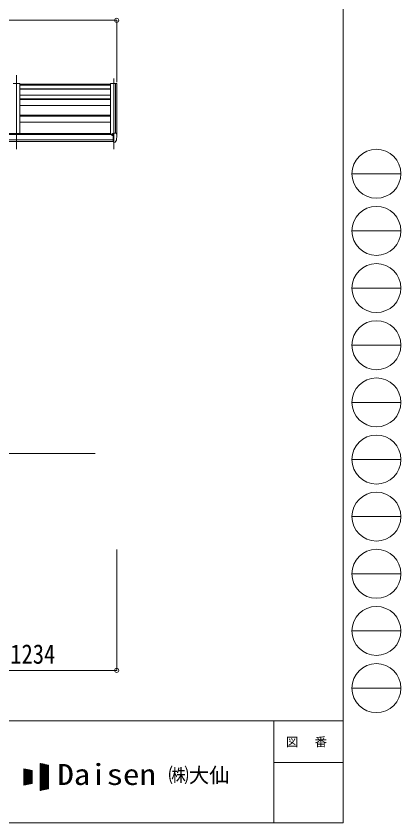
# Model space of a CAD drawing. Units: millimetres at full size; details may follow other scales. Extents: x -8385 to 8479, y -5853 to 5787.
# Drawn here: x 5651 to 8479, y -5853 to 75 of the extents above; entities that cross this region are included whole.
import ezdxf
from ezdxf.enums import TextEntityAlignment as Align

# ---------------------------------------------------------------- set-up
doc = ezdxf.new("R2010")
doc.units = ezdxf.units.MM
doc.header["$LTSCALE"] = 30
doc.header["$PDMODE"] = 32
doc.header["$PDSIZE"] = 30
for name, color, linetype, lineweight in [('0-0_0', 7, 'Continuous', 9), ('0-1_本体', 4, 'Continuous', 9), ('0-2_部品', 7, 'Continuous', 9), ('0-8_PARTS2', 2, 'Continuous', 9), ('0-A_寸法', 6, 'Continuous', 9), ('F-0_240', 7, 'Continuous', 9)]:
    doc.layers.add(name, color=color, linetype=linetype, lineweight=lineweight)
doc.styles.add('ＭＳ ゴシック', font='')
doc.styles.get('ＭＳ ゴシック').set_extended_font_data('MS Gothic')

msp = doc.modelspace()

# ---------------------------------------------------------------- linework, layer by layer
at = {"layer": '0-0_0'}
msp.add_line((5195.58, -3139.42), (6232.08, -3139.42), dxfattribs=at)
at = {"layer": '0-1_本体'}
for p, q in [((5679.08, -419.35), (5629.08, -419.35)), ((5679.08, -419.35), (5679.08, -786.94)), ((6345.08, -424.84), (5679.08, -424.84)), ((6345.08, -431.91), (5679.08, -431.91)), ((6345.08, -458.04), (5679.08, -458.04)), ((6345.08, -460.6), (5679.08, -460.6)), ((6345.08, -418.75), (6345.08, -793.47)), ((6381.01, -418.95), (6380.38, -420.57)), ((6381.08, -418.84), (6381.08, -783.66)), ((6389.14, -419.17), (6381.3, -418.76)), ((6390.08, -420.06), (6390.09, -790.21)), ((6345.08, -505.34), (5679.08, -505.34)), ((6345.08, -532.31), (5679.08, -532.31)), ((6345.08, -537.26), (5679.08, -537.26)), ((6345.08, -581.45), (5679.08, -581.45)), ((6345.08, -653.25), (5679.08, -653.25)), ((6345.08, -660.05), (5679.08, -660.05)), ((6345.08, -703.6), (5679.08, -703.6)), ((6363.58, -793.47), (648.58, -793.47)), ((6340.08, -786.94), (672.08, -786.94)), ((6340.08, -793.47), (6340.08, -786.94)), ((648.58, -834.87), (6363.58, -834.87)), ((6363.58, -846.72), (648.58, -846.64))]:
    msp.add_line(p, q, dxfattribs=at)
msp.add_lwpolyline([(6380.38, -783.66), (6380.38, -418.75), (6345.08, -418.75)], dxfattribs=at)
msp.add_circle((6356.11, -798.58), 3, dxfattribs=at)
for centre, radius, start, end in [((6381.29, -419.06), 0.301, 87.13321, 158.93673), ((6389.08, -420.17), 1, 6.67014, 87)]:
    msp.add_arc(centre, radius, start, end, dxfattribs=at)
at = {"layer": '0-2_部品'}
for p, q in [((6353.58, -789.51), (6353.58, -793.47)), ((6368.58, -788.35), (6354.58, -788.41)), ((6358.08, -788.39), (6358.08, -786.5)), ((6358.58, -798.58), (6358.28, -798.58)), ((6359.11, -798.58), (6358.58, -798.58)), ((6358.91, -786.08), (6368.58, -785.36)), ((6363.58, -793.4), (6370.08, -793)), ((6368.58, -784.58), (6370.08, -784.58)), ((6368.58, -784.58), (6368.58, -790.75)), ((6370.08, -852.16), (6370.08, -783.66)), ((6385.17, -784.23), (6389.24, -790.04)), ((6392.08, -793.04), (6392.08, -793.66)), ((6363.58, -848.97), (6369.08, -848.97)), ((6369.58, -849.97), (6369.08, -848.97)), ((6370.08, -849.97), (6369.58, -849.97)), ((6371.58, -852.07), (6370.08, -852.16)), ((6371.58, -852.07), (6375.29, -851.85)), ((6377.71, -850.35), (6387.45, -834.97))]:
    msp.add_line(p, q, dxfattribs=at)
for points in [[(6353.58, -796.96), (6353.58, -798.58), (6353.11, -798.58)], [(6358.28, -797.39), (6358.28, -798.58), (6353.58, -798.58)], [(6358.91, -786.08), (6358.74, -786.1), (6358.58, -786.13), (6358.44, -786.17), (6358.32, -786.22), (6358.22, -786.28), (6358.14, -786.35), (6358.1, -786.42), (6358.08, -786.5)], [(6363.58, -848.97), (6363.58, -790.75), (6368.58, -790.75)], [(6370.08, -783.66), (6382.08, -783.66), (6384.42, -783.81)], [(6370.08, -838.27), (6366.92, -837.87), (6363.58, -837.44)]]:
    msp.add_lwpolyline(points, dxfattribs=at)
for centre, radius, start, end in [((6356.08, -798.58), 2.5, 28.35764, 180), ((6356.08, -798.58), 2.5, 0, 28.35764), ((6384.35, -784.81), 1, 35, 86.5), ((6199.59, -793.66), 192.49, 347.8767, 359.9992), ((6389.08, -793.04), 3, 0, 87), ((6375.11, -848.85), 3, 273.5, 330), ((6384.85, -833.47), 3, 330, 348.16652)]:
    msp.add_arc(centre, radius, start, end, dxfattribs=at)
msp.add_ellipse((6354.58, -789.51), major_axis=(0.02, 1.1), ratio=0.906239, start_param=0.0206394, end_param=1.5914357, dxfattribs=at)
at = {"layer": '0-8_PARTS2'}
for p, q in [((5654.08, -903.01), (5654.08, -359.16)), ((6370.08, -383.72), (6370.08, -903.01))]:
    msp.add_line(p, q, dxfattribs=at)
at = {"layer": '0-A_寸法'}
for p, q in [((622.09, 44.47), (6390.08, 44.47)), ((6390.08, 44.47), (6390.08, -411.1)), ((6390.08, -4732.3), (6390.08, -3842.91)), ((5156.08, -4732.3), (6390.08, -4732.3))]:
    msp.add_line(p, q, dxfattribs=at)
for p in [(6390.08, 44.47), (6390.08, -4732.3)]:
    msp.add_point(p, dxfattribs=at)
at = {"layer": 'F-0_240', "color": 5}
for p, q in [((8054.55, 5787.34), (8054.55, -5852.66)), ((-8385.45, -5102.66), (8054.55, -5102.66)), ((7544.54, -5102.66), (7544.54, -5852.66)), ((7544.54, -5410.16), (8054.55, -5410.16)), ((-8385.45, -5852.66), (8054.55, -5852.66))]:
    msp.add_line(p, q, dxfattribs=at)
at = {"layer": 'F-0_240', "color": 4}
for p, q in [((8118.66, -1082.66), (8478.66, -1082.66)), ((8118.66, -1502.66), (8478.66, -1502.66)), ((8118.66, -1922.66), (8478.66, -1922.66)), ((8118.66, -2342.66), (8478.66, -2342.66)), ((8118.66, -2762.66), (8478.66, -2762.66)), ((8118.66, -3182.66), (8478.66, -3182.66)), ((8118.66, -3602.66), (8478.66, -3602.66)), ((8118.66, -4022.66), (8478.66, -4022.66)), ((8118.66, -4442.66), (8478.66, -4442.66)), ((8118.66, -4862.66), (8478.66, -4862.66))]:
    msp.add_line(p, q, dxfattribs=at)
at = {"layer": 'F-0_240'}
for p, q in [((5827.75, -5415.26), (5887.75, -5427.76)), ((5827.75, -5415.26), (5827.75, -5615.26)), ((5827.75, -5416.08), (5831.7, -5416.08)), ((5827.75, -5419.08), (5846.1, -5419.08)), ((5827.75, -5422.08), (5860.5, -5422.08)), ((5827.75, -5425.08), (5874.9, -5425.08)), ((5827.75, -5428.08), (5887.75, -5428.08)), ((5827.75, -5431.08), (5887.75, -5431.08)), ((5827.75, -5434.08), (5887.75, -5434.08)), ((5827.75, -5437.08), (5887.75, -5437.08)), ((5827.75, -5440.08), (5887.75, -5440.08)), ((5827.75, -5443.08), (5887.75, -5443.08)), ((5827.75, -5446.08), (5887.75, -5446.08)), ((5827.75, -5449.08), (5887.75, -5449.08)), ((5827.75, -5452.08), (5887.75, -5452.08)), ((5829.53, -5614.89), (5829.53, -5415.63)), ((5832.53, -5614.26), (5832.53, -5416.25)), ((5835.53, -5613.64), (5835.53, -5416.88)), ((5838.53, -5613.01), (5838.53, -5417.5)), ((5841.53, -5612.39), (5841.53, -5418.13)), ((5844.53, -5611.76), (5844.53, -5418.75)), ((5847.53, -5611.14), (5847.53, -5419.38)), ((5850.53, -5610.51), (5850.53, -5420)), ((5853.53, -5609.89), (5853.53, -5420.63)), ((5856.53, -5609.26), (5856.53, -5421.25)), ((5859.53, -5608.64), (5859.53, -5421.88)), ((5862.53, -5608.01), (5862.53, -5422.5)), ((5865.53, -5607.39), (5865.53, -5423.13)), ((5868.53, -5606.76), (5868.53, -5423.75)), ((5871.53, -5606.14), (5871.53, -5424.38)), ((5874.53, -5605.51), (5874.53, -5425)), ((5877.53, -5604.89), (5877.53, -5425.63)), ((5880.53, -5604.26), (5880.53, -5426.25)), ((5883.53, -5603.64), (5883.53, -5426.88)), ((5886.53, -5603.01), (5886.53, -5427.5)), ((5887.75, -5427.76), (5887.75, -5602.76)), ((5707.75, -5455.26), (5767.75, -5467.76)), ((5707.75, -5455.26), (5707.75, -5575.26)), ((5707.75, -5458.08), (5721.3, -5458.08)), ((5707.75, -5461.08), (5735.7, -5461.08)), ((5707.75, -5464.08), (5750.1, -5464.08)), ((5707.75, -5467.08), (5764.5, -5467.08)), ((5707.75, -5470.08), (5767.75, -5470.08)), ((5707.75, -5473.08), (5767.75, -5473.08)), ((5707.75, -5476.08), (5767.75, -5476.08)), ((5707.75, -5479.08), (5767.75, -5479.08)), ((5707.75, -5482.08), (5767.75, -5482.08)), ((5707.75, -5485.08), (5767.75, -5485.08)), ((5707.75, -5488.08), (5767.75, -5488.08)), ((5707.75, -5491.08), (5767.75, -5491.08)), ((5707.75, -5494.08), (5767.75, -5494.08)), ((5707.75, -5497.08), (5767.75, -5497.08)), ((5707.75, -5500.08), (5767.75, -5500.08)), ((5707.75, -5503.08), (5767.75, -5503.08)), ((5707.75, -5506.08), (5767.75, -5506.08)), ((5707.75, -5509.08), (5767.75, -5509.08)), ((5707.75, -5512.08), (5767.75, -5512.08)), ((5709.53, -5574.89), (5709.53, -5455.63)), ((5712.53, -5574.26), (5712.53, -5456.25)), ((5715.53, -5573.64), (5715.53, -5456.88)), ((5718.53, -5573.01), (5718.53, -5457.5)), ((5721.53, -5572.39), (5721.53, -5458.13)), ((5724.53, -5571.76), (5724.53, -5458.75)), ((5727.53, -5571.14), (5727.53, -5459.38)), ((5730.53, -5570.51), (5730.53, -5460)), ((5733.53, -5569.89), (5733.53, -5460.63)), ((5736.53, -5569.26), (5736.53, -5461.25)), ((5739.53, -5568.64), (5739.53, -5461.88)), ((5742.53, -5568.01), (5742.53, -5462.5)), ((5745.53, -5567.39), (5745.53, -5463.13)), ((5748.53, -5566.76), (5748.53, -5463.75)), ((5751.53, -5566.14), (5751.53, -5464.38)), ((5754.53, -5565.51), (5754.53, -5465)), ((5757.53, -5564.89), (5757.53, -5465.63)), ((5760.53, -5564.26), (5760.53, -5466.25)), ((5763.53, -5563.64), (5763.53, -5466.88)), ((5766.53, -5563.01), (5766.53, -5467.5)), ((5767.75, -5467.76), (5767.75, -5562.76)), ((5827.75, -5455.08), (5887.75, -5455.08)), ((5827.75, -5458.08), (5887.75, -5458.08)), ((5827.75, -5461.08), (5887.75, -5461.08)), ((5827.75, -5464.08), (5887.75, -5464.08)), ((5827.75, -5467.08), (5887.75, -5467.08)), ((5827.75, -5470.08), (5887.75, -5470.08)), ((5827.75, -5473.08), (5887.75, -5473.08)), ((5827.75, -5476.08), (5887.75, -5476.08)), ((5827.75, -5479.08), (5887.75, -5479.08)), ((5827.75, -5482.08), (5887.75, -5482.08)), ((5827.75, -5485.08), (5887.75, -5485.08)), ((5827.75, -5488.08), (5887.75, -5488.08)), ((5827.75, -5491.08), (5887.75, -5491.08)), ((5827.75, -5494.08), (5887.75, -5494.08)), ((5827.75, -5497.08), (5887.75, -5497.08)), ((5827.75, -5500.08), (5887.75, -5500.08)), ((5827.75, -5503.08), (5887.75, -5503.08)), ((5827.75, -5506.08), (5887.75, -5506.08)), ((5827.75, -5509.08), (5887.75, -5509.08)), ((5827.75, -5512.08), (5887.75, -5512.08)), ((5707.75, -5515.08), (5767.75, -5515.08)), ((5707.75, -5518.08), (5767.75, -5518.08)), ((5707.75, -5521.08), (5767.75, -5521.08)), ((5707.75, -5524.08), (5767.75, -5524.08)), ((5707.75, -5527.08), (5767.75, -5527.08)), ((5707.75, -5530.08), (5767.75, -5530.08)), ((5707.75, -5533.08), (5767.75, -5533.08)), ((5707.75, -5536.08), (5767.75, -5536.08)), ((5707.75, -5539.08), (5767.75, -5539.08)), ((5707.75, -5542.08), (5767.75, -5542.08)), ((5707.75, -5545.08), (5767.75, -5545.08)), ((5707.75, -5548.08), (5767.75, -5548.08)), ((5707.75, -5551.08), (5767.75, -5551.08)), ((5707.75, -5554.08), (5767.75, -5554.08)), ((5707.75, -5557.08), (5767.75, -5557.08)), ((5707.75, -5560.08), (5767.75, -5560.08)), ((5707.75, -5575.26), (5767.75, -5562.76)), ((5707.75, -5563.08), (5766.2, -5563.08)), ((5707.75, -5566.08), (5751.8, -5566.08)), ((5707.75, -5569.08), (5737.4, -5569.08)), ((5707.75, -5572.08), (5723, -5572.08)), ((5827.75, -5515.08), (5887.75, -5515.08)), ((5827.75, -5518.08), (5887.75, -5518.08)), ((5827.75, -5521.08), (5887.75, -5521.08)), ((5827.75, -5524.08), (5887.75, -5524.08)), ((5827.75, -5527.08), (5887.75, -5527.08)), ((5827.75, -5530.08), (5887.75, -5530.08)), ((5827.75, -5533.08), (5887.75, -5533.08)), ((5827.75, -5536.08), (5887.75, -5536.08)), ((5827.75, -5539.08), (5887.75, -5539.08)), ((5827.75, -5542.08), (5887.75, -5542.08)), ((5827.75, -5545.08), (5887.75, -5545.08)), ((5827.75, -5548.08), (5887.75, -5548.08)), ((5827.75, -5551.08), (5887.75, -5551.08)), ((5827.75, -5554.08), (5887.75, -5554.08)), ((5827.75, -5557.08), (5887.75, -5557.08)), ((5827.75, -5560.08), (5887.75, -5560.08)), ((5827.75, -5563.08), (5887.75, -5563.08)), ((5827.75, -5566.08), (5887.75, -5566.08)), ((5827.75, -5569.08), (5887.75, -5569.08)), ((5827.75, -5572.08), (5887.75, -5572.08)), ((5707.75, -5575.08), (5708.6, -5575.08)), ((5827.75, -5575.08), (5887.75, -5575.08)), ((5827.75, -5578.08), (5887.75, -5578.08)), ((5827.75, -5581.08), (5887.75, -5581.08)), ((5827.75, -5584.08), (5887.75, -5584.08)), ((5827.75, -5587.08), (5887.75, -5587.08)), ((5827.75, -5590.08), (5887.75, -5590.08)), ((5827.75, -5593.08), (5887.75, -5593.08)), ((5827.75, -5596.08), (5887.75, -5596.08)), ((5827.75, -5599.08), (5887.75, -5599.08)), ((5827.75, -5602.08), (5887.75, -5602.08)), ((5887.75, -5602.76), (5827.75, -5615.26)), ((5827.75, -5605.08), (5876.6, -5605.08)), ((5827.75, -5608.08), (5862.2, -5608.08)), ((5827.75, -5611.08), (5847.8, -5611.08)), ((5827.75, -5614.08), (5833.4, -5614.08))]:
    msp.add_line(p, q, dxfattribs=at)
at = {"layer": 'F-0_240', "color": 4}
for centre in [(8298.66, -1082.66), (8298.66, -1502.66), (8298.66, -1922.66), (8298.66, -2342.66), (8298.66, -2762.66), (8298.66, -3182.66), (8298.66, -3602.66), (8298.66, -4022.66), (8298.66, -4442.66), (8298.66, -4862.66)]:
    msp.add_circle(centre, 180, dxfattribs=at)

# ---------------------------------------------------------------- texts
at = {"layer": '0-A_寸法', "color": 7, "style": 'ＭＳ ゴシック', "width": 0.85}
msp.add_text('1234', height=143, dxfattribs=at).set_placement((5608.08, -4726.3), align=Align.BOTTOM_LEFT)
at = {"layer": 'F-0_240', "style": 'ＭＳ ゴシック', "width": 1.15}
msp.add_text('Daisen', height=154, dxfattribs=at).set_placement((5954.61, -5620.26), align=Align.BOTTOM_LEFT)
at = {"layer": 'F-0_240', "style": 'ＭＳ ゴシック'}
msp.add_text('㈱大仙\u3000', height=110, dxfattribs=at).set_placement((6770.01, -5590.26), align=Align.BOTTOM_LEFT)
at = {"layer": 'F-0_240', "insert": (7634.54, -5297.66), "char_height": 65.98, "attachment_point": 7, "style": 'ＭＳ ゴシック'}
msp.add_mtext('\\T1.17;図\u3000番', dxfattribs=at)

doc.saveas('drawing.dxf')
